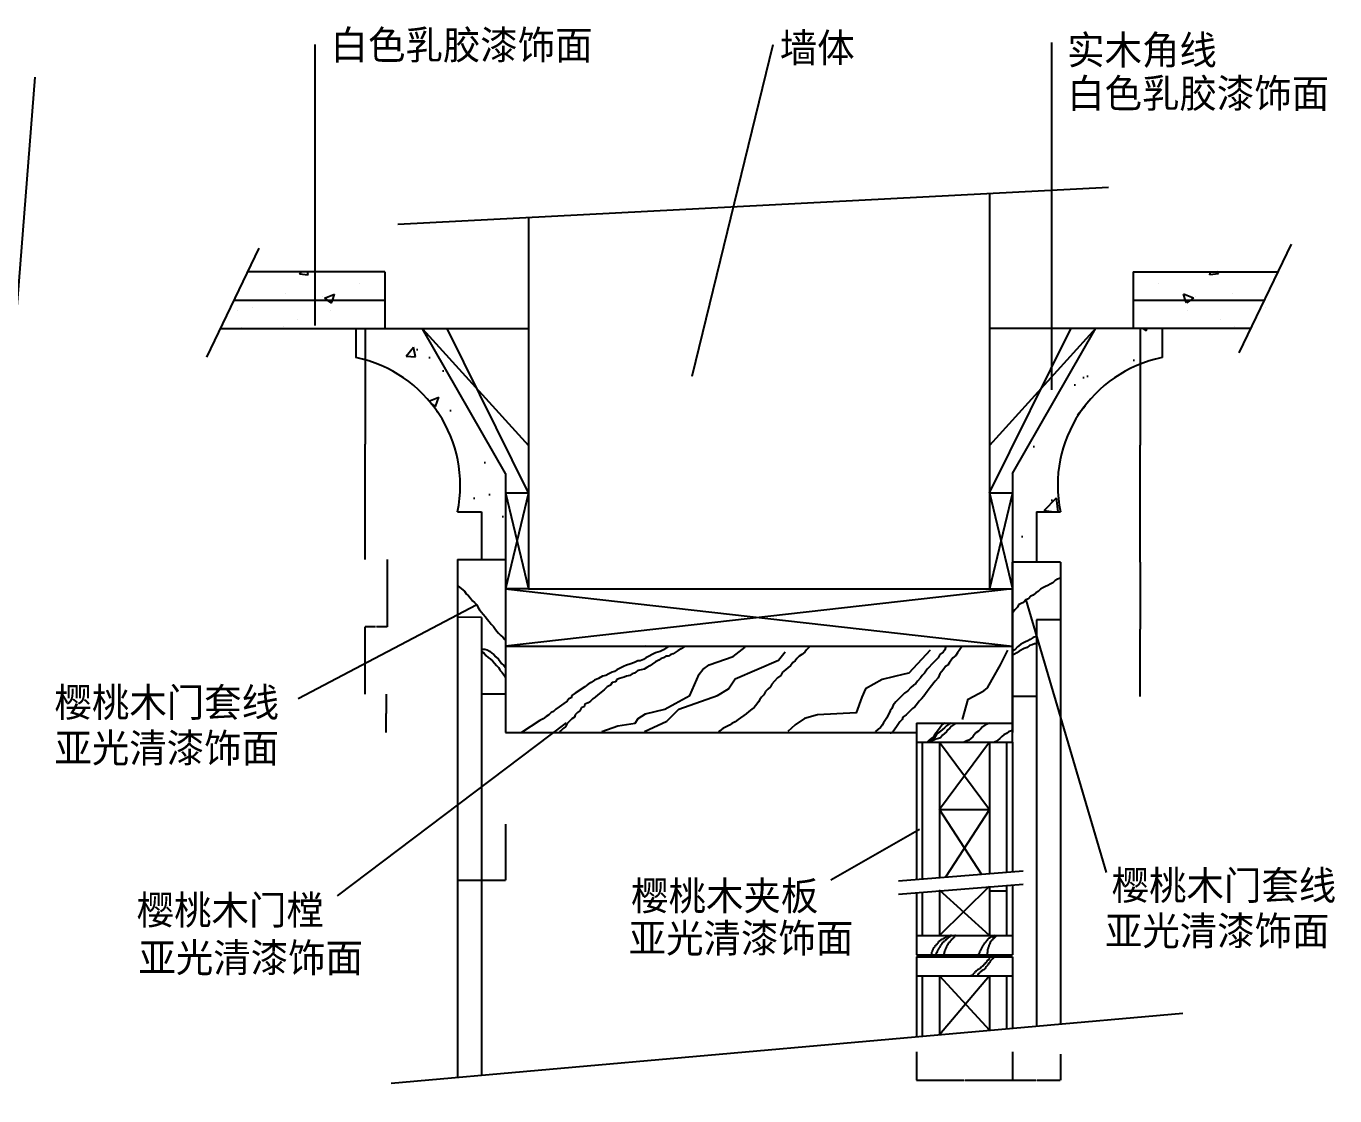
# Model space of a CAD drawing. Header units: metres. Extents: x 108 to 5381, y 254 to 7015.
# Drawn here: x 2654 to 5381, y 4654 to 6882 of the extents above; entities that cross this region are included whole.
import ezdxf

# ---------------------------------------------------------------- set-up
doc = ezdxf.new("R2010")
doc.units = ezdxf.units.M
for name, color, linetype in [('2', 2, 'Continuous'), ('3', 3, 'Continuous'), ('4', 4, 'Continuous'), ('7', 7, 'Continuous'), ('BH', 3, 'Continuous'), ('DIM', 3, 'Continuous'), ('TEXT', 3, 'Continuous')]:
    doc.layers.add(name, color=color, linetype=linetype)
doc.dimstyles.get("Standard").update_dxf_attribs({"dimtxt": 2.5, "dimasz": 2.5, "dimexe": 1.25, "dimexo": 0.625, "dimtad": 1, "dimcen": 2.5, "dimazin": 3, "dimtfac": 1, "dimtmove": 0, "dimatfit": 3})

# ---------------------------------------------------------------- blocks, each defined once
blk = doc.blocks.new('*D22')
for p, q in [((3406.31, 5770.86), (3406.31, 5630.75)), ((3382.495, 5630.75), (3360.43, 5630.75)), ((3360.68, 5490.64), (3360.68, 5630.75)), ((3406.56, 5630.75), (3384.495, 5630.75))]:
    blk.add_line(p, q)
at = {"layer": 'Defpoints'}
for p in [(3406.31, 5770.86), (3406.31, 5630.75), (3360.68, 5490.64)]:
    blk.add_point(p, dxfattribs=at)
at = {"layer": 'DIM', "insert": (3383.495, 5630.75), "char_height": 1, "attachment_point": 5}
blk.add_mtext('70', dxfattribs=at)
blk = doc.blocks.new('*D23')
for p, q in [((3404.79, 5490.64), (3404.79, 5450.53)), ((3404.54, 5450.53), (3404.29, 5450.53)), ((3404.79, 5410.42), (3404.79, 5450.53)), ((3404.79, 5450.53), (3404.79, 5450.53)), ((3405.04, 5450.53), (3405.29, 5450.53))]:
    blk.add_line(p, q)
at = {"layer": 'Defpoints'}
for p in [(3404.79, 5490.64), (3404.79, 5450.53), (3404.79, 5410.42)]:
    blk.add_point(p, dxfattribs=at)
at = {"layer": 'DIM', "insert": (3404.79, 5451.655), "char_height": 1, "attachment_point": 5}
blk.add_mtext('20', dxfattribs=at)
blk = doc.blocks.new('*D24')
for p, q in [((3553.45, 5220.07), (3553.45, 5102.98)), ((3653.45, 5220.07), (3653.45, 5102.98)), ((3553.7, 5102.98), (3602.45, 5102.98)), ((3604.45, 5102.98), (3653.2, 5102.98))]:
    blk.add_line(p, q)
at = {"layer": 'Defpoints'}
for p in [(3553.45, 5220.07), (3653.45, 5220.07), (3553.45, 5102.98)]:
    blk.add_point(p, dxfattribs=at)
at = {"layer": 'DIM', "insert": (3603.45, 5102.98), "char_height": 1, "attachment_point": 5}
blk.add_mtext('25', dxfattribs=at)
blk = doc.blocks.new('*D26')
for p, q in [((3360.68, 6251.52), (3360.68, 6011.19)), ((3360.43, 6011.19), (3360.18, 6011.19)), ((3360.68, 5770.86), (3360.68, 6011.19)), ((3360.68, 6011.19), (3360.68, 6011.19)), ((3360.93, 6011.19), (3361.18, 6011.19))]:
    blk.add_line(p, q)
at = {"layer": 'Defpoints'}
for p in [(3360.68, 6251.52), (3360.68, 6011.19), (3360.68, 5770.86)]:
    blk.add_point(p, dxfattribs=at)
at = {"layer": 'DIM', "insert": (3360.68, 6012.315), "char_height": 1, "attachment_point": 5}
blk.add_mtext('120', dxfattribs=at)
blk = doc.blocks.new('*D27')
for p, q in [((4975.98, 5765.82), (4975.98, 5625.82)), ((4975.73, 5625.82), (4975.48, 5625.82)), ((4975.98, 5485.82), (4975.98, 5625.82)), ((4975.98, 5625.82), (4975.98, 5625.82)), ((4976.23, 5625.82), (4976.48, 5625.82))]:
    blk.add_line(p, q)
at = {"layer": 'Defpoints'}
for p in [(4975.98, 5765.82), (4975.98, 5625.82), (4975.98, 5485.82)]:
    blk.add_point(p, dxfattribs=at)
at = {"layer": 'DIM', "insert": (4975.98, 5626.945), "char_height": 1, "attachment_point": 5}
blk.add_mtext('80', dxfattribs=at)
blk = doc.blocks.new('*D28')
for p, q in [((4509.45, 4745.63), (4509.45, 4686.12)), ((4709.45, 4745.63), (4709.45, 4686.12)), ((4509.7, 4686.12), (4608.45, 4686.12)), ((4610.45, 4686.12), (4709.2, 4686.12))]:
    blk.add_line(p, q)
at = {"layer": 'Defpoints'}
for p in [(4509.45, 4745.63), (4709.45, 4745.63), (4509.45, 4686.12)]:
    blk.add_point(p, dxfattribs=at)
at = {"layer": 'DIM', "insert": (4609.45, 4686.12), "char_height": 1, "attachment_point": 5}
blk.add_mtext('50', dxfattribs=at)
blk = doc.blocks.new('*D29')
for p, q in [((4809.45, 4740.29), (4809.45, 4686.12)), ((4709.45, 4701.64), (4709.45, 4686.12)), ((4709.7, 4686.12), (4758.45, 4686.12)), ((4760.45, 4686.12), (4809.2, 4686.12))]:
    blk.add_line(p, q)
at = {"layer": 'Defpoints'}
for p in [(4809.45, 4740.29), (4709.45, 4701.64), (4709.45, 4686.12)]:
    blk.add_point(p, dxfattribs=at)
at = {"layer": 'DIM', "insert": (4759.45, 4686.12), "char_height": 1, "attachment_point": 5}
blk.add_mtext('25', dxfattribs=at)
blk = doc.blocks.new('*D30')
for p, q in [((4975.98, 6252.96), (4975.98, 6009.39)), ((4975.73, 6009.39), (4975.48, 6009.39)), ((4975.98, 5765.82), (4975.98, 6009.39)), ((4975.98, 6009.39), (4975.98, 6009.39)), ((4976.23, 6009.39), (4976.48, 6009.39))]:
    blk.add_line(p, q)
at = {"layer": 'Defpoints'}
for p in [(4975.98, 6252.96), (4975.98, 6009.39), (4975.98, 5765.82)]:
    blk.add_point(p, dxfattribs=at)
at = {"layer": 'DIM', "insert": (4975.98, 6010.515), "char_height": 1, "attachment_point": 5}
blk.add_mtext('120', dxfattribs=at)

msp = doc.modelspace()

# ---------------------------------------------------------------- hatches: boundary and pattern name
at = {"layer": 'BH'}
h = msp.add_hatch(dxfattribs=at)
h.set_pattern_fill('ANSI32', scale=400)
h.paths.add_polyline_path([(3701.45, 6483.97), (3701.45, 5710.42), (4661.45, 5710.42), (4661.45, 5910.42), (4661.45, 6533.85)])
h = msp.add_hatch(dxfattribs=at)
h.set_pattern_fill('AR-CONC', scale=40)
h.paths.add_polyline_path([(4661.45, 6533.85), (3701.45, 6483.97), (3701.45, 5710.42), (4661.45, 5710.42), (4661.45, 5910.42)])
h = msp.add_hatch(dxfattribs=at)
h.set_pattern_fill('AR-CONC', scale=1.28)
h.paths.add_polyline_path([(3480.34, 6251.18), (3480.03, 6251.52), (3341.45, 6251.52), (3341.45, 6191.78, -0.41), (3553.45, 5870.54), (3603.45, 5870.54), (3603.45, 5770.86), (3653.45, 5770.86), (3653.45, 5950.42)])
h = msp.add_hatch(dxfattribs=at)
h.set_pattern_fill('AR-CONC', scale=1.28)
h.paths.add_polyline_path([(5021.45, 6191.78), (5021.45, 6252.96), (4883.58, 6252.96), (4709.45, 5950.42), (4709.45, 5765.82), (4759.45, 5765.61), (4759.45, 5870.32), (4809.45, 5870.54, -0.41)])
h = msp.add_hatch(dxfattribs=at)
h.set_pattern_fill('DOLMIT', scale=80)
h.paths.add_polyline_path([(4557.45, 5390.42), (4521.45, 5390.42), (4521.45, 5105.53), (4557.45, 5108.42)])
h.paths.add_polyline_path([(4661.45, 5116.77), (4697.45, 5119.66), (4697.45, 5390.42), (4661.45, 5390.42)])
h.paths.add_polyline_path([(4661.45, 4987.44), (4697.45, 4987.44), (4697.45, 5091.78), (4661.45, 5088.89)])
h.paths.add_polyline_path([(4521.45, 4987.44), (4557.45, 4987.44), (4557.45, 5080.53), (4521.45, 5077.64)])
h = msp.add_hatch(dxfattribs=at)
h.set_pattern_fill('DOLMIT', scale=80)
h.paths.add_polyline_path([(4521.45, 4777.93), (4557.45, 4781.12), (4557.45, 4903.44), (4521.45, 4903.44)])
h.paths.add_polyline_path([(4661.45, 4790.3), (4697.45, 4793.48), (4697.45, 4903.44), (4661.45, 4903.44)])

# ---------------------------------------------------------------- linework, layer by layer
at = {"layer": '2'}
for p, q in [((4661.45, 6533.85), (4661.45, 5710.42)), ((3701.45, 6483.97), (3701.45, 5710.42)), ((3701.45, 5710.42), (4661.45, 5710.42))]:
    msp.add_line(p, q, dxfattribs=at)
at = {"layer": '3'}
for p, q in [((3480.03, 6251.52), (3701.45, 6009.07)), ((3701.45, 5910.42), (3532.13, 6250.95)), ((4661.45, 5910.42), (4831.77, 6252.96)), ((4883.58, 6252.96), (4661.45, 6009.07)), ((3701.45, 5910.42), (3653.45, 5710.42)), ((3653.45, 5910.42), (3701.45, 5710.42)), ((4709.45, 5910.42), (4661.45, 5710.42)), ((4661.45, 5910.42), (4709.45, 5710.42)), ((3553.39, 5716.75), (3558.07, 5713.02)), ((3558.07, 5713.02), (3567.41, 5705.55)), ((3567.41, 5705.55), (3571.15, 5699.94)), ((3571.15, 5699.94), (3575.83, 5695.27)), ((4709.45, 5710.42), (3653.45, 5590.42)), ((3653.45, 5710.42), (4709.45, 5590.42)), ((3575.83, 5695.27), (3580.5, 5690.61)), ((3580.5, 5690.61), (3584.24, 5685)), ((3584.24, 5685), (3588.91, 5681.27)), ((3588.91, 5681.27), (3593.59, 5676.6)), ((3593.59, 5676.6), (3595.46, 5671.93)), ((3595.46, 5671.93), (3599.2, 5666.33)), ((3599.2, 5666.33), (3602.94, 5661.66)), ((3602.94, 5661.66), (3606.68, 5656.99)), ((3606.68, 5656.99), (3611.35, 5651.39)), ((3611.35, 5651.39), (3615.09, 5646.72)), ((3615.09, 5646.72), (3618.83, 5642.05)), ((3618.83, 5642.05), (3623.5, 5636.44)), ((3623.5, 5636.44), (3628.18, 5631.78)), ((3628.18, 5631.78), (3630.98, 5627.11)), ((3630.98, 5627.11), (3634.72, 5622.44)), ((3638.46, 5617.77), (3643.13, 5613.1)), ((3603.45, 5584.15), (3610.41, 5584.15)), ((3603.45, 5579.82), (3608.55, 5575.75)), ((3608.55, 5575.75), (3612.28, 5571.08)), ((3610.41, 5584.15), (3615.09, 5583.22)), ((3612.28, 5571.08), (3616.96, 5567.34)), ((3615.09, 5583.22), (3619.76, 5580.42)), ((3616.96, 5567.34), (3621.63, 5563.61)), ((3619.76, 5580.42), (3624.44, 5575.75)), ((3621.63, 5563.61), (3626.31, 5559.87)), ((3624.44, 5575.75), (3629.11, 5572.95)), ((3629.11, 5572.95), (3632.85, 5568.28)), ((3632.85, 5568.28), (3638.46, 5563.61)), ((3638.46, 5563.61), (3642.2, 5558.94)), ((3626.31, 5559.87), (3630.05, 5555.2)), ((3630.05, 5555.2), (3634.72, 5550.54)), ((3634.72, 5550.54), (3638.46, 5545.87)), ((3638.46, 5545.87), (3642.2, 5540.26)), ((3642.2, 5558.94), (3645, 5554.27)), ((3642.2, 5540.26), (3645.94, 5535.6)), ((3645, 5554.27), (3649.68, 5550.54)), ((3649.68, 5550.54), (3653.42, 5545.87)), ((3645.94, 5535.6), (3649.68, 5530.93)), ((3649.68, 5530.93), (3652.48, 5526.26)), ((3652.48, 5526.26), (3653.42, 5524.39)), ((4557.45, 5250.42), (4661.45, 5250.42))]:
    msp.add_line(p, q, dxfattribs=at)
at = {"layer": '4'}
for p, q in [((3401.45, 6370.9), (3115.86, 6370.9)), ((3401.45, 6370.9), (3401.45, 6251.52)), ((4961.45, 6370.9), (5262.92, 6370.9)), ((4961.45, 6370.9), (4961.45, 6252.96)), ((3087.13, 6311.21), (3401.45, 6311.21)), ((4961.45, 6311.21), (5234.19, 6311.21)), ((3701.45, 6251.52), (3058.4, 6251.52)), ((3341.45, 6251.52), (3341.45, 6191.78)), ((3653.45, 5950.42), (3480.14, 6251.52)), ((4660.49, 6252.96), (5206.16, 6252.96)), ((4709.45, 5950.42), (4883.58, 6252.96)), ((5021.45, 6252.96), (5021.45, 6191.78)), ((3653.45, 5950.42), (3653.45, 5410.42)), ((4709.45, 5950.42), (4709.45, 5410.42)), ((3653.45, 5910.42), (3701.45, 5910.42)), ((4661.45, 5910.42), (4661.45, 5710.42)), ((4661.45, 5910.42), (4709.45, 5910.42)), ((4709.45, 5910.42), (4709.45, 5710.42)), ((3553.45, 5870.54), (3603.45, 5870.54)), ((3603.45, 5870.54), (3603.45, 5770.86)), ((4759.45, 5870.64), (4759.45, 5765.61)), ((4759.45, 5870.32), (4809.45, 5870.54)), ((3553.45, 5770.86), (3553.45, 4692.41)), ((3553.45, 5770.86), (3653.45, 5770.86)), ((4709.45, 5390.42), (4709.45, 5765.82)), ((4809.45, 5765.39), (4709.45, 5765.82)), ((4809.45, 5765.39), (4809.45, 4803.38)), ((3701.45, 5710.42), (3653.45, 5710.42)), ((4661.45, 5710.42), (4709.45, 5710.42)), ((3603.45, 5650.64), (3552.93, 5650.86)), ((3603.45, 5650.64), (3603.45, 4696.83)), ((4759.45, 5645.61), (4759.45, 4798.96)), ((4809.45, 5645.39), (4759.45, 5645.61)), ((3653.45, 5590.42), (4709.45, 5590.42)), ((3653.42, 5545.87), (3653.45, 5545.8)), ((3653.45, 5490.42), (3602.23, 5490.64)), ((4759.45, 5485.6), (4709.45, 5485.82)), ((4509.45, 5430.42), (4709.45, 5430.42)), ((3653.45, 5410.42), (4509.45, 5410.42)), ((4509.45, 5390.42), (4709.45, 5390.42))]:
    msp.add_line(p, q, dxfattribs=at)
for centre, start, end in [((3286.72, 5925.09), 348.44, 78.4), ((5076.18, 5925.09), 101.6, 191.56)]:
    msp.add_arc(centre, 272.25, start, end, dxfattribs=at)
at = {"layer": '7'}
for p, q in [((4509.45, 5430.42), (4509.45, 5104.56)), ((4521.45, 5390.42), (4521.45, 5105.53)), ((4557.45, 5390.42), (4557.45, 5108.42)), ((4661.45, 5390.42), (4661.45, 5116.77)), ((4697.45, 5390.42), (4697.45, 5119.66)), ((4709.45, 5390.42), (4709.45, 5120.63)), ((4509.45, 5076.68), (4509.45, 4947.44)), ((4521.45, 5077.64), (4521.45, 4987.44)), ((4557.45, 5082.47), (4557.45, 4987.44)), ((4661.45, 5090.25), (4661.45, 4987.44)), ((4697.45, 5091.78), (4697.45, 4987.44)), ((4709.45, 5092.74), (4709.45, 4987.44)), ((4709.45, 4987.44), (4709.45, 4947.44)), ((4509.45, 4943.44), (4509.45, 4776.87)), ((4709.45, 4943.44), (4709.45, 4794.54)), ((4521.45, 4903.44), (4521.45, 4777.93)), ((4557.45, 4903.44), (4557.45, 4781.12)), ((4661.45, 4903.44), (4661.45, 4790.3)), ((4697.45, 4903.44), (4697.45, 4793.48))]:
    msp.add_line(p, q, dxfattribs=at)
msp.add_lwpolyline([(4709.45, 5390.42), (4709.45, 5120.63)], dxfattribs=at)
at = {"layer": 'BH'}
for p, q in [((2672.29, 6776.5), (2413.52, 3486.68)), ((3429.01, 6469.81), (4909.56, 6546.75)), ((3139.3, 6419.61), (3030.28, 6193.11)), ((5290.52, 6428.24), (5181.5, 6201.74)), ((3223.69, 6366.16), (3241.91, 6364.56)), ((3223.86, 6366.13), (3228.19, 6371.3)), ((3241.74, 6364.27), (3240.45, 6371.27)), ((5139.21, 6366.16), (5120.99, 6364.56)), ((5121.16, 6364.27), (5122.45, 6371.27)), ((5139.04, 6366.13), (5134.7, 6371.3)), ((5255.37, 6365.22), (5255.37, 6365.22)), ((3348.23, 6345.39), (3348.23, 6345.39)), ((5014.66, 6345.39), (5014.66, 6345.39)), ((3194.28, 6325.88), (3194.28, 6325.88)), ((3272.35, 6319.88), (3272.35, 6319.88)), ((3275.7, 6316.1), (3283, 6311.17)), ((3275.8, 6316.04), (3297.14, 6324.23)), ((3283, 6311.17), (3290.86, 6305.87)), ((3290.84, 6305.9), (3292.6, 6311.15)), ((3292.6, 6311.15), (3297.02, 6324.32)), ((5087.1, 6316.04), (5065.75, 6324.23)), ((5070.3, 6311.15), (5065.88, 6324.32)), ((5072.06, 6305.9), (5070.3, 6311.15)), ((5079.9, 6311.17), (5072.04, 6305.87)), ((5087.2, 6316.1), (5079.9, 6311.17)), ((5090.55, 6319.88), (5090.55, 6319.88)), ((5168.62, 6325.88), (5168.62, 6325.88)), ((3094.6, 6289.37), (3094.6, 6289.37)), ((3126.19, 6297.06), (3126.19, 6297.06)), ((3288.89, 6290.18), (3288.89, 6290.18)), ((5074.01, 6290.18), (5074.01, 6290.18)), ((5236.71, 6297.06), (5236.71, 6297.06)), ((3103.65, 6255.05), (3103.65, 6255.05)), ((3190.45, 6256.11), (3190.45, 6256.11)), ((3219.09, 6270.25), (3219.09, 6270.25)), ((3345.39, 6252.96), (3345.39, 6252.96)), ((5017.51, 6252.96), (5017.51, 6252.96)), ((5143.81, 6270.25), (5143.81, 6270.25)), ((5172.45, 6256.11), (5172.45, 6256.11)), ((4798.57, 5727.37), (4793.5, 5722.3)), ((4803.64, 5729.9), (4798.57, 5727.37)), ((4809.45, 5732.22), (4803.64, 5729.9)), ((4758.01, 5702.05), (4752.94, 5696.98)), ((4763.08, 5704.58), (4758.01, 5702.05)), ((4768.15, 5709.64), (4763.08, 5704.58)), ((4773.22, 5712.17), (4768.15, 5709.64)), ((4778.29, 5714.71), (4773.22, 5712.17)), ((4783.36, 5717.24), (4778.29, 5714.71)), ((4788.43, 5719.77), (4783.36, 5717.24)), ((4793.5, 5722.3), (4788.43, 5719.77)), ((4722.52, 5676.72), (4719.99, 5671.66)), ((4727.59, 5679.26), (4722.52, 5676.72)), ((4732.66, 5681.79), (4727.59, 5679.26)), ((4737.73, 5686.85), (4732.66, 5681.79)), ((4742.8, 5689.38), (4737.73, 5686.85)), ((4747.87, 5694.45), (4742.8, 5689.38)), ((4752.94, 5696.98), (4747.87, 5694.45)), ((4714.92, 5666.59), (4709.45, 5659.31)), ((4719.99, 5671.66), (4714.92, 5666.59)), ((3634.72, 5622.44), (3638.46, 5617.77)), ((3643.13, 5613.1), (3647.81, 5609.36)), ((3647.81, 5609.36), (3651.55, 5604.7)), ((3651.55, 5604.7), (3653.45, 5603.43)), ((4726.33, 5594.43), (4719.99, 5589.36)), ((4731.4, 5596.96), (4726.33, 5594.43)), ((4736.47, 5599.49), (4731.4, 5596.96)), ((4741.54, 5602.02), (4736.47, 5599.49)), ((4745.34, 5591.89), (4740.27, 5588.09)), ((4746.61, 5604.55), (4741.54, 5602.02)), ((4750.41, 5593.16), (4745.34, 5591.89)), ((4752.94, 5608.35), (4746.61, 5604.55)), ((4755.48, 5595.69), (4750.41, 5593.16)), ((4759.45, 5610.95), (4752.94, 5608.35)), ((4759.45, 5595.69), (4755.48, 5595.69)), ((3945.7, 5566.41), (3940.68, 5563.06)), ((3946.38, 5590.42), (3944.58, 5589.82)), ((3965.79, 5576.44), (3945.7, 5566.41)), ((3970.82, 5578.11), (3965.79, 5576.44)), ((3975.84, 5579.79), (3970.82, 5578.11)), ((3977.51, 5564.74), (3972.49, 5561.39)), ((3982.53, 5583.13), (3975.84, 5579.79)), ((3982.53, 5566.41), (3977.51, 5564.74)), ((3993.48, 5590.42), (3982.53, 5583.13)), ((3987.56, 5569.75), (3982.53, 5566.41)), ((3992.58, 5569.75), (3987.56, 5569.75)), ((3997.6, 5573.1), (3992.58, 5569.75)), ((4002.62, 5574.77), (3997.6, 5573.1)), ((4012.67, 5581.46), (4002.62, 5574.77)), ((4019.36, 5584.8), (4012.67, 5581.46)), ((4027.8, 5590.42), (4019.36, 5584.8)), ((4260.42, 5564.74), (4257.08, 5559.72)), ((4265.45, 5569.75), (4260.42, 5564.74)), ((4270.47, 5573.1), (4265.45, 5569.75)), ((4277.16, 5578.11), (4270.47, 5573.1)), ((4280.51, 5583.13), (4277.16, 5578.11)), ((4287.81, 5590.42), (4280.51, 5583.13)), ((4555.06, 5566.41), (4545.01, 5556.38)), ((4558.4, 5573.1), (4555.06, 5566.41)), ((4565.1, 5578.11), (4558.4, 5573.1)), ((4568.45, 5583.13), (4565.1, 5578.11)), ((4570.88, 5590.42), (4568.45, 5583.13)), ((4585.19, 5566.41), (4578.49, 5556.38)), ((4591.88, 5571.43), (4585.19, 5566.41)), ((4595.23, 5576.44), (4591.88, 5571.43)), ((4604.56, 5590.42), (4595.23, 5576.44)), ((4709.85, 5580.5), (4709.45, 5579.7)), ((4713.65, 5574.17), (4709.45, 5572.07)), ((4714.92, 5583.03), (4709.85, 5580.5)), ((4718.72, 5576.7), (4713.65, 5574.17)), ((4719.99, 5589.36), (4714.92, 5583.03)), ((4723.79, 5580.5), (4718.72, 5576.7)), ((4733.93, 5585.56), (4723.79, 5580.5)), ((4740.27, 5588.09), (4733.93, 5585.56)), ((3875.39, 5536.31), (3868.7, 5532.96)), ((3880.42, 5537.98), (3875.39, 5536.31)), ((3885.44, 5541.33), (3880.42, 5537.98)), ((3892.14, 5544.67), (3885.44, 5541.33)), ((3898.83, 5548.01), (3892.14, 5544.67)), ((3905.53, 5551.36), (3898.83, 5548.01)), ((3912.22, 5553.03), (3905.53, 5551.36)), ((3922.27, 5556.38), (3912.22, 5553.03)), ((3928.96, 5559.72), (3922.27, 5556.38)), ((3928.96, 5539.65), (3922.27, 5534.64)), ((3933.99, 5559.72), (3928.96, 5559.72)), ((3935.66, 5541.33), (3928.96, 5539.65)), ((3940.68, 5563.06), (3933.99, 5559.72)), ((3942.36, 5543), (3935.66, 5541.33)), ((3947.38, 5546.34), (3942.36, 5543)), ((3954.07, 5549.69), (3947.38, 5546.34)), ((3959.1, 5553.03), (3954.07, 5549.69)), ((3965.79, 5558.05), (3959.1, 5553.03)), ((3972.49, 5561.39), (3965.79, 5558.05)), ((4230.29, 5536.31), (4226.94, 5529.62)), ((4236.99, 5541.33), (4230.29, 5536.31)), ((4242.01, 5546.34), (4236.99, 5541.33)), ((4247.03, 5549.69), (4242.01, 5546.34)), ((4252.05, 5556.38), (4247.03, 5549.69)), ((4257.08, 5559.72), (4252.05, 5556.38)), ((4531.62, 5543), (4526.6, 5534.64)), ((4545.01, 5556.38), (4531.62, 5543)), ((4565.1, 5541.33), (4558.4, 5532.96)), ((4570.12, 5548.01), (4565.1, 5541.33)), ((4575.14, 5551.36), (4570.12, 5548.01)), ((4578.49, 5556.38), (4575.14, 5551.36)), ((3825.17, 5511.23), (3818.48, 5506.21)), ((3831.87, 5514.57), (3825.17, 5511.23)), ((3838.57, 5519.59), (3831.87, 5514.57)), ((3846.94, 5522.93), (3838.57, 5519.59)), ((3855.31, 5527.95), (3846.94, 5522.93)), ((3862, 5529.62), (3855.31, 5527.95)), ((3868.7, 5532.96), (3862, 5529.62)), ((3872.05, 5509.55), (3865.35, 5506.21)), ((3875.39, 5514.57), (3872.05, 5509.55)), ((3882.09, 5516.24), (3875.39, 5514.57)), ((3885.44, 5521.26), (3882.09, 5516.24)), ((3890.46, 5522.93), (3885.44, 5521.26)), ((3895.48, 5524.6), (3890.46, 5522.93)), ((3900.51, 5526.28), (3895.48, 5524.6)), ((3905.53, 5527.95), (3900.51, 5526.28)), ((3912.22, 5529.62), (3905.53, 5527.95)), ((3917.25, 5532.96), (3912.22, 5529.62)), ((3922.27, 5534.64), (3917.25, 5532.96)), ((4208.53, 5511.23), (4205.18, 5506.21)), ((4213.55, 5517.91), (4208.53, 5511.23)), ((4220.25, 5524.6), (4213.55, 5517.91)), ((4226.94, 5529.62), (4220.25, 5524.6)), ((4503.16, 5509.55), (4498.14, 5504.54)), ((4508.18, 5512.9), (4503.16, 5509.55)), ((4511.53, 5517.91), (4508.18, 5512.9)), ((4518.23, 5524.6), (4511.53, 5517.91)), ((4521.57, 5529.62), (4518.23, 5524.6)), ((4526.6, 5534.64), (4521.57, 5529.62)), ((4548.36, 5517.91), (4538.32, 5504.54)), ((4555.06, 5524.6), (4548.36, 5517.91)), ((4558.4, 5532.96), (4555.06, 5524.6)), ((3790.02, 5482.8), (3785, 5481.13)), ((3791.69, 5487.81), (3790.02, 5482.8)), ((3798.39, 5492.83), (3791.69, 5487.81)), ((3818.48, 5506.21), (3798.39, 5492.83)), ((3840.24, 5484.47), (3835.22, 5481.13)), ((3845.26, 5489.49), (3840.24, 5484.47)), ((3858.65, 5499.52), (3845.26, 5489.49)), ((3865.35, 5506.21), (3858.65, 5499.52)), ((4186.77, 5484.47), (4183.42, 5479.45)), ((4191.79, 5489.49), (4186.77, 5484.47)), ((4195.14, 5496.18), (4191.79, 5489.49)), ((4200.16, 5501.19), (4195.14, 5496.18)), ((4205.18, 5506.21), (4200.16, 5501.19)), ((4479.72, 5487.81), (4473.03, 5481.13)), ((4484.75, 5492.83), (4479.72, 5487.81)), ((4491.44, 5497.85), (4484.75, 5492.83)), ((4498.14, 5504.54), (4491.44, 5497.85)), ((4524.92, 5486.14), (4519.9, 5481.13)), ((4528.27, 5491.16), (4524.92, 5486.14)), ((4531.62, 5496.18), (4528.27, 5491.16)), ((4538.32, 5504.54), (4531.62, 5496.18)), ((3753.19, 5454.37), (3748.17, 5452.7)), ((3758.21, 5459.39), (3753.19, 5454.37)), ((3764.91, 5464.4), (3758.21, 5459.39)), ((3774.95, 5471.09), (3764.91, 5464.4)), ((3781.65, 5476.11), (3774.95, 5471.09)), ((3785, 5481.13), (3781.65, 5476.11)), ((3808.43, 5456.04), (3803.41, 5452.7)), ((3811.78, 5462.73), (3808.43, 5456.04)), ((3816.8, 5464.4), (3811.78, 5462.73)), ((3818.48, 5469.42), (3816.8, 5464.4)), ((3825.17, 5472.77), (3818.48, 5469.42)), ((3830.2, 5476.11), (3825.17, 5472.77)), ((3835.22, 5481.13), (3830.2, 5476.11)), ((4159.98, 5454.37), (4154.96, 5449.35)), ((4166.68, 5459.39), (4159.98, 5454.37)), ((4171.7, 5462.73), (4166.68, 5459.39)), ((4176.72, 5469.42), (4171.7, 5462.73)), ((4180.07, 5474.44), (4176.72, 5469.42)), ((4183.42, 5479.45), (4180.07, 5474.44)), ((4454.61, 5456.04), (4452.94, 5451.03)), ((4457.96, 5461.06), (4454.61, 5456.04)), ((4461.31, 5467.75), (4457.96, 5461.06)), ((4466.33, 5474.44), (4461.31, 5467.75)), ((4473.03, 5481.13), (4466.33, 5474.44)), ((4494.79, 5454.37), (4488.09, 5447.68)), ((4501.49, 5461.06), (4494.79, 5454.37)), ((4506.51, 5464.4), (4501.49, 5461.06)), ((4511.53, 5471.09), (4506.51, 5464.4)), ((4514.88, 5476.11), (4511.53, 5471.09)), ((4519.9, 5481.13), (4514.88, 5476.11)), ((3724.73, 5435.98), (3686.36, 5410.42)), ((3731.43, 5439.32), (3724.73, 5435.98)), ((3738.12, 5444.34), (3731.43, 5439.32)), ((3743.15, 5447.68), (3738.12, 5444.34)), ((3748.17, 5452.7), (3743.15, 5447.68)), ((3781.65, 5429.29), (3778.3, 5422.6)), ((3786.67, 5434.3), (3781.65, 5429.29)), ((3791.69, 5439.32), (3786.67, 5434.3)), ((3796.71, 5442.67), (3791.69, 5439.32)), ((3798.39, 5447.68), (3796.71, 5442.67)), ((3803.41, 5452.7), (3798.39, 5447.68)), ((4124.83, 5429.29), (4119.8, 5425.94)), ((4131.52, 5432.63), (4124.83, 5429.29)), ((4138.22, 5437.65), (4131.52, 5432.63)), ((4143.24, 5440.99), (4138.22, 5437.65)), ((4149.94, 5446.01), (4143.24, 5440.99)), ((4154.96, 5449.35), (4149.94, 5446.01)), ((4441.22, 5430.96), (4437.87, 5425.94)), ((4447.92, 5440.99), (4441.22, 5430.96)), ((4449.59, 5446.01), (4447.92, 5440.99)), ((4452.94, 5451.03), (4449.59, 5446.01)), ((4474.7, 5432.63), (4468.01, 5422.6)), ((4479.72, 5437.65), (4474.7, 5432.63)), ((4481.4, 5442.67), (4479.72, 5437.65)), ((4488.09, 5447.68), (4481.4, 5442.67)), ((4563.76, 5427.41), (4560.32, 5423.12)), ((4568.79, 5430.42), (4563.76, 5427.41)), ((4576.66, 5427.41), (4572.36, 5424.83)), ((4581.68, 5430.42), (4576.66, 5427.41)), ((4591.81, 5430.42), (4586.97, 5426.55)), ((4656.6, 5428.27), (4652.3, 5425.69)), ((4661.98, 5430.42), (4656.6, 5428.27)), ((3768.26, 5414.24), (3765.71, 5410.42)), ((3773.28, 5419.25), (3768.26, 5414.24)), ((3778.3, 5422.6), (3773.28, 5419.25)), ((4099.72, 5414.24), (4097.17, 5410.42)), ((4106.41, 5419.25), (4099.72, 5414.24)), ((4113.11, 5422.6), (4106.41, 5419.25)), ((4119.8, 5425.94), (4113.11, 5422.6)), ((4429.5, 5417.58), (4424.48, 5412.57)), ((4424.48, 5412.57), (4424.48, 5410.89)), ((4434.52, 5420.93), (4429.5, 5417.58)), ((4437.87, 5425.94), (4434.52, 5420.93)), ((4456.29, 5409.22), (4454.61, 5409.22)), ((4461.31, 5412.57), (4456.29, 5409.22)), ((4464.66, 5417.58), (4461.31, 5412.57)), ((4468.01, 5422.6), (4464.66, 5417.58)), ((4544.85, 5401.65), (4540.55, 5398.22)), ((4547.43, 5399.93), (4543.13, 5396.5)), ((4547.43, 5405.94), (4544.85, 5401.65)), ((4550.87, 5410.24), (4547.43, 5405.94)), ((4550.87, 5405.08), (4547.43, 5399.93)), ((4557.74, 5418.82), (4550.87, 5410.24)), ((4554.31, 5409.38), (4550.87, 5405.08)), ((4559.46, 5413.67), (4554.31, 5409.38)), ((4559.46, 5399.93), (4555.17, 5398.22)), ((4560.32, 5423.12), (4557.74, 5418.82)), ((4563.76, 5417.11), (4559.46, 5413.67)), ((4563.76, 5405.08), (4559.46, 5399.93)), ((4568.06, 5420.54), (4563.76, 5417.11)), ((4568.06, 5408.52), (4563.76, 5405.08)), ((4572.36, 5424.83), (4568.06, 5420.54)), ((4572.36, 5411.95), (4568.06, 5408.52)), ((4574.94, 5416.25), (4572.36, 5411.95)), ((4579.23, 5419.68), (4574.94, 5416.25)), ((4582.67, 5423.97), (4579.23, 5419.68)), ((4586.97, 5426.55), (4582.67, 5423.97)), ((4627.37, 5401.65), (4623.07, 5398.22)), ((4629.95, 5405.94), (4627.37, 5401.65)), ((4633.39, 5410.24), (4629.95, 5405.94)), ((4638.55, 5413.67), (4633.39, 5410.24)), ((4642.84, 5417.96), (4638.55, 5413.67)), ((4647.14, 5422.26), (4642.84, 5417.96)), ((4652.3, 5425.69), (4647.14, 5422.26)), ((4687.54, 5402.51), (4683.24, 5398.22)), ((4691.84, 5405.94), (4687.54, 5402.51)), ((4697, 5408.52), (4691.84, 5405.94)), ((4701.3, 5411.95), (4697, 5408.52)), ((4705.59, 5413.67), (4701.3, 5411.95)), ((4709.45, 5415.21), (4705.59, 5413.67)), ((4536.25, 5394.78), (4531.96, 5390.49)), ((4531.96, 5390.49), (4531.96, 5390.42)), ((4538.83, 5393.06), (4536.19, 5390.42)), ((4540.55, 5398.22), (4536.25, 5394.78)), ((4541.41, 5393.06), (4538.77, 5390.42)), ((4543.13, 5396.5), (4538.83, 5393.06)), ((4545.71, 5394.78), (4541.41, 5393.06)), ((4550.01, 5396.5), (4545.71, 5394.78)), ((4555.17, 5398.22), (4550.01, 5396.5)), ((4557.45, 5390.42), (4661.45, 5250.42)), ((4661.45, 5390.42), (4557.45, 5250.42)), ((4610.18, 5391.35), (4609.25, 5390.42)), ((4614.48, 5393.06), (4610.18, 5391.35)), ((4618.78, 5394.78), (4614.48, 5393.06)), ((4623.07, 5398.22), (4618.78, 5394.78)), ((4674.65, 5392.2), (4672.27, 5390.42)), ((4678.95, 5394.78), (4674.65, 5392.2)), ((4683.24, 5398.22), (4678.95, 5394.78)), ((4645.17, 5115.46), (4557.45, 5250.42)), ((4661.45, 5250.42), (4569.79, 5109.41)), ((4472.25, 5101.57), (4732.19, 5122.46)), ((4472.25, 5073.69), (4732.19, 5094.57)), ((4557.45, 4987.44), (4661.45, 5090.25)), ((4661.45, 4987.44), (4557.45, 5082.47)), ((4509.45, 4987.44), (4709.45, 4987.44)), ((4546.84, 4963.31), (4545.42, 4961.89)), ((4548.27, 4965.43), (4546.84, 4964.72)), ((4546.84, 4964.72), (4546.84, 4963.31)), ((4549.69, 4968.27), (4548.27, 4965.43)), ((4551.11, 4968.27), (4549.69, 4968.27)), ((4551.82, 4969.69), (4551.11, 4968.27)), ((4552.53, 4971.11), (4551.82, 4969.69)), ((4553.95, 4971.11), (4552.53, 4971.11)), ((4555.37, 4973.95), (4553.95, 4973.24)), ((4553.95, 4973.24), (4553.95, 4971.11)), ((4556.08, 4975.37), (4555.37, 4973.95)), ((4557.5, 4976.08), (4556.08, 4975.37)), ((4558.93, 4976.79), (4557.5, 4976.08)), ((4558.93, 4965.43), (4557.5, 4962.6)), ((4559.64, 4978.21), (4558.93, 4976.79)), ((4559.64, 4966.85), (4558.93, 4965.43)), ((4561.06, 4978.92), (4559.64, 4978.21)), ((4561.06, 4968.27), (4559.64, 4966.85)), ((4562.48, 4979.63), (4561.06, 4978.92)), ((4562.48, 4969.69), (4561.06, 4969.69)), ((4561.06, 4969.69), (4561.06, 4968.27)), ((4563.9, 4979.63), (4562.48, 4979.63)), ((4563.9, 4971.82), (4562.48, 4971.11)), ((4562.48, 4971.11), (4562.48, 4969.69)), ((4564.61, 4981.05), (4563.9, 4979.63)), ((4565.32, 4973.24), (4563.9, 4973.24)), ((4563.9, 4973.24), (4563.9, 4971.82)), ((4566.03, 4981.05), (4564.61, 4981.05)), ((4566.03, 4974.66), (4565.32, 4973.24)), ((4566.74, 4982.47), (4566.03, 4981.05)), ((4567.45, 4975.37), (4566.03, 4974.66)), ((4568.88, 4982.47), (4566.74, 4982.47)), ((4568.17, 4976.79), (4567.45, 4975.37)), ((4569.59, 4976.79), (4568.17, 4976.79)), ((4569.59, 4983.89), (4568.88, 4982.47)), ((4571.01, 4983.89), (4569.59, 4983.89)), ((4571.01, 4978.21), (4569.59, 4978.21)), ((4569.59, 4978.21), (4569.59, 4976.79)), ((4571.72, 4985.31), (4571.01, 4983.89)), ((4571.72, 4979.63), (4571.01, 4978.21)), ((4572.43, 4964.01), (4571.01, 4961.18)), ((4573.14, 4986.02), (4571.72, 4985.31)), ((4573.14, 4980.34), (4571.72, 4979.63)), ((4573.85, 4966.14), (4572.43, 4965.43)), ((4572.43, 4965.43), (4572.43, 4964.01)), ((4574.56, 4986.73), (4573.14, 4986.02)), ((4574.56, 4981.76), (4573.14, 4980.34)), ((4575.27, 4968.27), (4573.85, 4967.56)), ((4573.85, 4967.56), (4573.85, 4966.14)), ((4575.27, 4983.18), (4574.56, 4981.76)), ((4577.4, 4984.6), (4575.27, 4983.18)), ((4575.98, 4971.11), (4575.27, 4969.69)), ((4575.27, 4969.69), (4575.27, 4968.27)), ((4576.69, 4972.53), (4575.98, 4971.11)), ((4578.12, 4973.24), (4576.69, 4972.53)), ((4578.83, 4985.31), (4577.4, 4984.6)), ((4578.83, 4974.66), (4578.12, 4973.24)), ((4579.54, 4986.73), (4578.83, 4985.31)), ((4579.54, 4976.08), (4578.83, 4974.66)), ((4580.96, 4987.44), (4579.54, 4986.73)), ((4580.96, 4977.5), (4579.54, 4976.08)), ((4582.38, 4987.44), (4580.96, 4987.44)), ((4581.67, 4978.92), (4580.96, 4977.5)), ((4583.09, 4979.63), (4581.67, 4978.92)), ((4584.51, 4981.05), (4583.09, 4979.63)), ((4585.22, 4982.47), (4584.51, 4981.05)), ((4586.64, 4982.47), (4585.22, 4982.47)), ((4588.06, 4983.89), (4586.64, 4983.89)), ((4586.64, 4983.89), (4586.64, 4982.47)), ((4589.49, 4986.02), (4588.06, 4985.31)), ((4588.06, 4985.31), (4588.06, 4983.89)), ((4590.91, 4987.44), (4589.49, 4987.44)), ((4589.49, 4987.44), (4589.49, 4986.02)), ((4646.34, 4964.01), (4644.21, 4959.76)), ((4647.05, 4965.43), (4646.34, 4964.01)), ((4647.76, 4966.85), (4647.05, 4965.43)), ((4649.18, 4968.27), (4647.76, 4966.85)), ((4649.9, 4969.69), (4649.18, 4968.27)), ((4650.61, 4971.11), (4649.9, 4969.69)), ((4652.03, 4971.82), (4650.61, 4971.11)), ((4652.74, 4973.24), (4652.03, 4971.82)), ((4654.16, 4974.66), (4652.74, 4973.24)), ((4654.87, 4976.08), (4654.16, 4974.66)), ((4656.29, 4977.5), (4654.87, 4976.08)), ((4657.71, 4978.21), (4656.29, 4977.5)), ((4659.13, 4981.05), (4657.71, 4979.63)), ((4657.71, 4979.63), (4657.71, 4978.21)), ((4660.56, 4982.47), (4659.13, 4981.05)), ((4660.56, 4965.43), (4659.13, 4962.6)), ((4662.69, 4982.47), (4660.56, 4982.47)), ((4661.27, 4968.27), (4660.56, 4966.85)), ((4660.56, 4966.85), (4660.56, 4965.43)), ((4661.98, 4969.69), (4661.27, 4968.27)), ((4662.69, 4971.11), (4661.98, 4969.69)), ((4663.4, 4983.89), (4662.69, 4982.47)), ((4663.4, 4973.24), (4662.69, 4971.11)), ((4664.82, 4984.6), (4663.4, 4983.89)), ((4664.82, 4975.37), (4663.4, 4973.24)), ((4666.24, 4985.31), (4664.82, 4984.6)), ((4666.24, 4976.79), (4664.82, 4975.37)), ((4670.51, 4985.31), (4666.24, 4985.31)), ((4667.66, 4978.21), (4666.24, 4978.21)), ((4666.24, 4978.21), (4666.24, 4976.79)), ((4669.08, 4981.05), (4667.66, 4978.21)), ((4670.51, 4981.76), (4669.08, 4981.05)), ((4671.93, 4986.73), (4670.51, 4985.31)), ((4671.22, 4983.18), (4670.51, 4981.76)), ((4672.64, 4983.89), (4671.22, 4983.18)), ((4673.35, 4987.44), (4671.93, 4986.73)), ((4674.06, 4985.31), (4672.64, 4983.89)), ((4676.19, 4987.44), (4674.06, 4985.31)), ((4509.45, 4947.44), (4709.45, 4947.44)), ((4509.45, 4943.44), (4709.45, 4943.44)), ((4541.16, 4949.11), (4540.45, 4947.69)), ((4542.58, 4954.08), (4541.16, 4953.37)), ((4541.16, 4953.37), (4541.16, 4949.11)), ((4544, 4958.34), (4542.58, 4955.5)), ((4542.58, 4955.5), (4542.58, 4954.08)), ((4545.42, 4960.47), (4544, 4959.76)), ((4544, 4959.76), (4544, 4958.34)), ((4545.42, 4961.89), (4545.42, 4960.47)), ((4549.69, 4949.11), (4548.98, 4947.69)), ((4548.98, 4947.69), (4548.98, 4946.98)), ((4551.11, 4951.24), (4549.69, 4950.53)), ((4549.69, 4950.53), (4549.69, 4949.11)), ((4552.53, 4954.08), (4551.11, 4951.24)), ((4553.95, 4956.92), (4552.53, 4955.5)), ((4552.53, 4955.5), (4552.53, 4954.08)), ((4556.08, 4961.18), (4553.95, 4956.92)), ((4557.5, 4962.6), (4556.08, 4961.18)), ((4566.74, 4948.4), (4566.03, 4946.98)), ((4567.45, 4951.24), (4566.74, 4949.82)), ((4566.74, 4949.82), (4566.74, 4948.4)), ((4568.17, 4954.08), (4567.45, 4952.66)), ((4567.45, 4952.66), (4567.45, 4951.24)), ((4569.59, 4956.92), (4568.17, 4955.5)), ((4568.17, 4955.5), (4568.17, 4954.08)), ((4570.3, 4959.76), (4569.59, 4958.34)), ((4569.59, 4958.34), (4569.59, 4956.92)), ((4571.01, 4961.18), (4570.3, 4959.76)), ((4639.24, 4948.4), (4638.27, 4947.44)), ((4640.66, 4952.66), (4639.24, 4949.82)), ((4639.24, 4949.82), (4639.24, 4948.4)), ((4642.08, 4955.5), (4640.66, 4954.08)), ((4640.66, 4954.08), (4640.66, 4952.66)), ((4643.5, 4958.34), (4642.08, 4955.5)), ((4644.21, 4959.76), (4643.5, 4958.34)), ((4657.71, 4953.37), (4657, 4951.95)), ((4657, 4951.95), (4657, 4947.44)), ((4658.42, 4959.76), (4657.71, 4958.34)), ((4657.71, 4958.34), (4657.71, 4953.37)), ((4659.13, 4936.33), (4657.71, 4935.62)), ((4659.13, 4961.18), (4658.42, 4959.76)), ((4659.13, 4962.6), (4659.13, 4961.18)), ((4660.56, 4937.75), (4659.13, 4936.33)), ((4661.98, 4940.59), (4660.56, 4939.17)), ((4660.56, 4939.17), (4660.56, 4937.75)), ((4663.4, 4943.43), (4661.98, 4942.01)), ((4661.98, 4942.01), (4661.98, 4940.59)), ((4666.24, 4937.04), (4664.82, 4935.62)), ((4667.66, 4938.46), (4666.24, 4937.04)), ((4669.08, 4939.17), (4667.66, 4938.46)), ((4671.22, 4942.01), (4669.08, 4940.59)), ((4669.08, 4940.59), (4669.08, 4939.17)), ((4671.93, 4943.43), (4671.22, 4942.01)), ((4673.35, 4943.43), (4671.93, 4943.43)), ((4630, 4909.35), (4628.57, 4907.93)), ((4630.71, 4910.77), (4630, 4909.35)), ((4632.13, 4911.48), (4630.71, 4910.77)), ((4632.84, 4912.9), (4632.13, 4911.48)), ((4634.26, 4913.61), (4632.84, 4912.9)), ((4635.68, 4915.03), (4634.26, 4913.61)), ((4637.1, 4916.45), (4635.68, 4915.03)), ((4638.52, 4917.16), (4637.1, 4916.45)), ((4639.95, 4917.87), (4638.52, 4917.16)), ((4640.66, 4910.77), (4639.24, 4907.93)), ((4640.66, 4919.29), (4639.95, 4917.87)), ((4642.08, 4919.29), (4640.66, 4919.29)), ((4642.08, 4910.77), (4640.66, 4910.77)), ((4643.5, 4920.71), (4642.08, 4919.29)), ((4643.5, 4912.19), (4642.08, 4912.19)), ((4642.08, 4912.19), (4642.08, 4910.77)), ((4644.92, 4922.13), (4643.5, 4920.71)), ((4644.21, 4913.61), (4643.5, 4912.19)), ((4645.63, 4913.61), (4644.21, 4913.61)), ((4646.34, 4922.13), (4644.92, 4922.13)), ((4646.34, 4915.03), (4645.63, 4913.61)), ((4647.76, 4923.55), (4646.34, 4923.55)), ((4646.34, 4923.55), (4646.34, 4922.13)), ((4647.76, 4915.74), (4646.34, 4915.03)), ((4649.18, 4924.97), (4647.76, 4923.55)), ((4649.18, 4916.45), (4647.76, 4915.74)), ((4650.61, 4927.1), (4649.18, 4924.97)), ((4651.32, 4917.87), (4649.18, 4916.45)), ((4652.03, 4927.81), (4650.61, 4927.1)), ((4652.03, 4919.29), (4651.32, 4917.87)), ((4653.45, 4929.94), (4652.03, 4929.23)), ((4652.03, 4929.23), (4652.03, 4927.81)), ((4653.45, 4919.29), (4652.03, 4919.29)), ((4654.87, 4930.65), (4653.45, 4929.94)), ((4654.87, 4922.13), (4653.45, 4920.71)), ((4653.45, 4920.71), (4653.45, 4919.29)), ((4656.29, 4933.49), (4654.87, 4932.07)), ((4654.87, 4932.07), (4654.87, 4930.65)), ((4656.29, 4923.55), (4654.87, 4922.13)), ((4657.71, 4935.62), (4656.29, 4933.49)), ((4657.71, 4924.97), (4656.29, 4923.55)), ((4659.13, 4927.1), (4657.71, 4926.39)), ((4657.71, 4926.39), (4657.71, 4924.97)), ((4660.56, 4929.94), (4659.13, 4927.1)), ((4661.98, 4930.65), (4660.56, 4929.94)), ((4663.4, 4933.49), (4661.98, 4930.65)), ((4664.82, 4935.62), (4663.4, 4933.49)), ((4509.45, 4903.44), (4709.45, 4903.44)), ((4557.45, 4903.44), (4661.45, 4790.3)), ((4661.45, 4903.44), (4557.45, 4781.12)), ((4626.44, 4905.09), (4623.13, 4903.44)), ((4627.15, 4906.51), (4626.44, 4905.09)), ((4628.57, 4907.93), (4627.15, 4906.51)), ((4639.24, 4907.93), (4637.81, 4907.22)), ((4637.81, 4907.22), (4637.81, 4903.44)), ((3415.03, 4680.18), (5064.73, 4825.93))]:
    msp.add_line(p, q, dxfattribs=at)
for points in [[(3854.24, 5413.09), (3886.99, 5424.63), (3923.59, 5430.4), (3929.37, 5440.03), (3944.78, 5449.65), (3985.23, 5459.27), (4006.42, 5470.81), (4037.24, 5488.13), (4056.51, 5532.39), (4064.21, 5542.01), (4077.7, 5551.63), (4127.78, 5568.95), (4152.82, 5588.19)], [(3942.85, 5413.09), (3989.08, 5434.25), (4014.13, 5459.27), (4095.03, 5488.13), (4118.15, 5501.6), (4131.63, 5522.77), (4222.17, 5561.25), (4235.66, 5578.57)], [(4538.1, 5582.42), (4493.79, 5534.31), (4484.16, 5532.39), (4437.92, 5520.84), (4403.25, 5501.6), (4395.54, 5484.28), (4383.99, 5451.57), (4303.08, 5447.72), (4276.11, 5440.03), (4256.85, 5426.56), (4241.44, 5413.09)], [(4605.52, 5438.1), (4617.08, 5480.44), (4649.82, 5497.75), (4657.53, 5503.53), (4667.16, 5520.84), (4684.5, 5551.63), (4699.91, 5582.42)]]:
    msp.add_lwpolyline(points, dxfattribs=at)

# ---------------------------------------------------------------- texts
at = {"layer": '4'}
for s, p in [('白色乳胶漆饰面', (3288.74, 6813.27)), (' 墙体', (4183.95, 6807.39)), ('实木角线', (4823.57, 6802.72)), ('白色乳胶漆饰面', (4823.57, 6712.57)), ('樱桃木门套线', (2713.32, 5443.47)), ('亚光清漆饰面', (2713.32, 5348.43)), ('樱桃木门套线', (4916.29, 5062.1)), (' 樱桃木夹板', (3874.18, 5040.32)), ('樱桃木门樘', (2884.58, 5010.72)), ('亚光清漆饰面', (3909.91, 4952.25)), ('亚光清漆饰面', (4902.38, 4967.47)), ('亚光清漆饰面', (2888.31, 4911.47))]:
    msp.add_text(s, height=60, dxfattribs=at).set_placement(p)

# ---------------------------------------------------------------- dimensions: what is measured, and where the dimension line sits
at = {"layer": 'DIM'}
for base, p1, p2, text, picture, middle in [((3360.68, 6011.19), (3360.68, 6251.52), (3360.68, 5770.86), '120', '*D26', (3360.68, 6012.315)), ((4975.98, 6009.39), (4975.98, 6252.96), (4975.98, 5765.82), '120', '*D30', (4975.98, 6010.515)), ((3406.31, 5630.75), (3406.31, 5770.86), (3360.68, 5490.64), '70', '*D22', (3383.495, 5630.75)), ((4975.98, 5625.82), (4975.98, 5765.82), (4975.98, 5485.82), '80', '*D27', (4975.98, 5626.945)), ((3404.79, 5450.53), (3404.79, 5490.64), (3404.79, 5410.42), '20', '*D23', (3404.79, 5451.655)), ((3553.45, 5102.98), (3553.45, 5220.07), (3653.45, 5220.07), '25', '*D24', (3603.45, 5102.98)), ((4509.45, 4686.12), (4509.45, 4745.63), (4709.45, 4745.63), '50', '*D28', (4609.45, 4686.12)), ((4709.45, 4686.12), (4709.45, 4701.64), (4809.45, 4740.29), '25', '*D29', (4759.45, 4686.12))]:
    dim = msp.add_linear_dim(base=base, p1=p1, p2=p2, text=text, dimstyle='Standard', dxfattribs=at)
    dim.commit()
    dim.dimension.update_dxf_attribs({"geometry": picture, "text_midpoint": middle})

# ---------------------------------------------------------------- leaders
at = {"layer": 'BH'}
for points in [[(4791.57, 6124.58), (4791.57, 6848.4)], [(3256.86, 6258.77), (3256.86, 6844.33)], [(4042.53, 6153.04), (4210.73, 6844.33)]]:
    msp.add_leader(points, dimstyle='Standard', dxfattribs=at)
at = {"layer": 'TEXT'}
for points in [[(3593.59, 5676.6), (3221.08, 5480.96)], [(4737.73, 5686.85), (4905.25, 5118.7)], [(3779.54, 5431.08), (3302.38, 5070.29)], [(4516.07, 5208.37), (4331.32, 5102.87)]]:
    msp.add_leader(points, dimstyle='Standard', dxfattribs=at)

doc.saveas('drawing.dxf')
